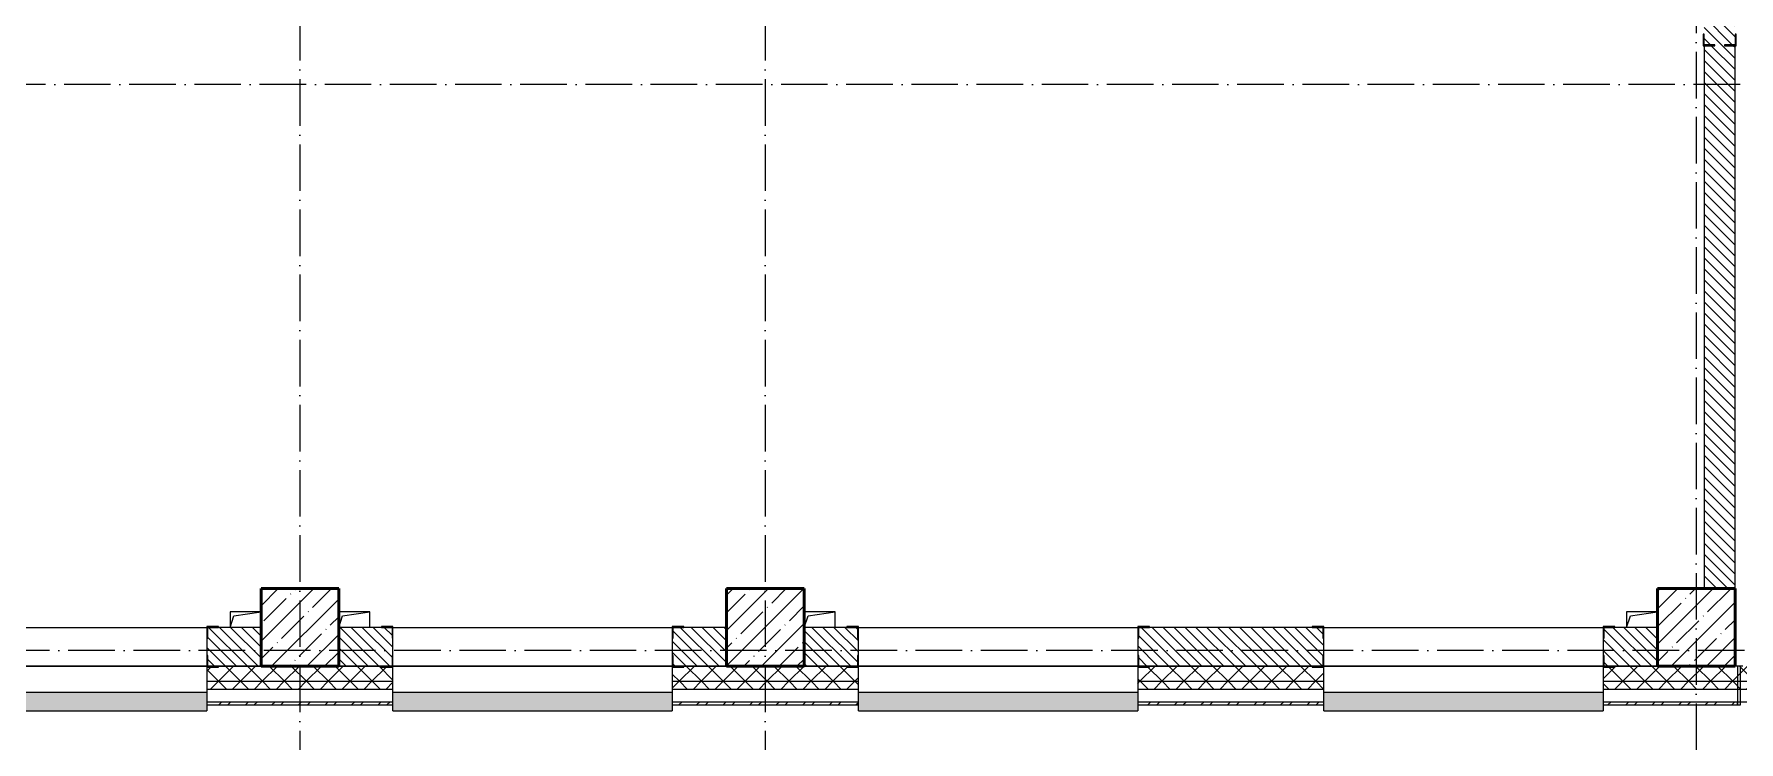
# Model space of a CAD drawing. Header units: millimetres. Extents: x 2294 to 908349, y -83289 to 219220.
# Drawn here: x 199821 to 210809, y 60718 to 65281 of the extents above; entities that cross this region are included whole.
import ezdxf

# ---------------------------------------------------------------- set-up
doc = ezdxf.new("R2010")
doc.units = ezdxf.units.MM
doc.linetypes.add('50_200_ШТРИХ_1Т_ш5_п1_п1_', pattern=[700, 500, -100, 0, -100])
for name, color, linetype, lineweight in [('A-GENM-____-MCUT', 7, 'Continuous', 25), ('A-GENM-____-OTLN', 7, 'Continuous', 9), ('A-GENM-____-OTLN-1', 7, 'Continuous', 25), ('A-GLAZ-____-OTLN', 7, 'Continuous', 9), ('A-WALL-____-MCUT', 7, 'Continuous', 13), ('A-WALL-____-MCUT-1', 7, 'Continuous', 9), ('A-WALL-____-OTLN', 7, 'Continuous', 9), ('A-WALL-____-PATT-1', 7, 'Continuous', 9), ('A-WALL-FNSH-MCUT-1', 7, 'Continuous', 9), ('S-COLS-____-MCUT', 7, 'Continuous', 50), ('S-COLS-____-OTLN', 7, 'Continuous', 9), ('S-GRID-____-OTLN-1', 7, '50_200_ШТРИХ_1Т_ш5_п1_п1_', 9)]:
    doc.layers.add(name, color=color, linetype=linetype, lineweight=lineweight)
doc.layers.add('A-GLAZ-____-OTLN-1', color=7, linetype='Continuous', lineweight=9, true_color=0xc0c0c0)
pattern_1 = [(135, (165583.507, 6025.276), (-35.35534, -35.35534), [])]
pattern_2 = [(45, (165583.51, 6025.28), (-70.71068, 70.71068), []), (135, (165583.51, 6025.28), (-70.71068, -70.71068), [])]

# ---------------------------------------------------------------- blocks, each defined once
blk = doc.blocks.new('3osi')
at = {"layer": 'S-GRID-____-OTLN-1', "color": 251, "ltscale": 0.6, "true_color": 0x636466}
for p, q in [((201533.5, 96918.1), (201533.5, 58916.9)), ((204533.5, 96918.1), (204533.5, 58916.9)), ((210533.5, 96674.5), (210533.5, 59055.6)), ((241063.5, 64956.3), (160914.7, 64956.3)), ((269657.9, 61306.3), (160914.7, 61306.3))]:
    blk.add_line(p, q, dxfattribs=at)
blk = doc.blocks.new('BSC_Колонна _Прямоугольная - 500х500-V14-АР1_План отверстий 3 этажа в осях 1-64_Ю-ЯЯ')
at = {"layer": 'S-COLS-____-OTLN'}
h = blk.add_hatch(dxfattribs=at)
h.set_pattern_fill('FP_21', color=256, style=0, pattern_type=2)
h.set_pattern_definition([(45, (-35950, -55431.04), (-114.04925, 114.04925), []), (45, (-35835.95, -55431.04), (-114.04925, 114.04925), [201.613, -40.323, 3.353, -36.97])])
h.paths.add_polyline_path([(-250, -250), (250, -250), (250, 250), (-250, 250), (-250, 178)], flags=0)
at = {"layer": 'S-COLS-____-MCUT'}
for p, q in [((250, 250), (-250, 250)), ((-250, 250), (-250, -250)), ((250, -250), (250, 250)), ((-250, -250), (250, -250))]:
    blk.add_line(p, q, dxfattribs=at)
blk = doc.blocks.new('BSC_Колонна _Прямоугольная - 500х500-V16-АР1_План отверстий 3 этажа в осях 1-64_Ю-ЯЯ')
at = {"layer": 'S-COLS-____-OTLN'}
h = blk.add_hatch(dxfattribs=at)
h.set_pattern_fill('FP_23', color=256, style=0, pattern_type=2)
h.set_pattern_definition([(45, (-44950, -55431.04), (-114.04925, 114.04925), []), (45, (-44835.95, -55431.04), (-114.04925, 114.04925), [201.613, -40.323, 3.353, -36.97])])
h.paths.add_polyline_path([(-250, -250), (250, -250), (250, 250), (-250, 250), (-250, 178)], flags=0)
at = {"layer": 'S-COLS-____-MCUT'}
for p, q in [((250, 250), (-250, 250)), ((-250, 250), (-250, -250)), ((250, -250), (250, 250)), ((-250, -250), (250, -250))]:
    blk.add_line(p, q, dxfattribs=at)
blk = doc.blocks.new('BSC_Колонна _Прямоугольная - 500х500-V44-АР1_План отверстий 3 этажа в осях 1-64_Ю-ЯЯ')
at = {"layer": 'S-COLS-____-OTLN'}
h = blk.add_hatch(dxfattribs=at)
h.set_pattern_fill('FP_52', color=256, style=0, pattern_type=2)
h.set_pattern_definition([(45, (-38950, -55431.04), (-114.04925, 114.04925), []), (45, (-38835.95, -55431.04), (-114.04925, 114.04925), [201.613, -40.323, 3.353, -36.97])])
h.paths.add_polyline_path([(-250, -250), (250, -250), (250, 250), (-250, 250)], flags=0)
at = {"layer": 'S-COLS-____-MCUT'}
for p, q in [((250, 250), (-250, 250)), ((-250, 250), (-250, -250)), ((250, -250), (250, 250)), ((-250, -250), (250, -250))]:
    blk.add_line(p, q, dxfattribs=at)
blk = doc.blocks.new('Фахверк_СКБ_Уголок - 250_2700-27497298-АР1_План отверстий 3 этажа в осях 1-64_Ю-ЯЯ')
at = {"layer": 'A-GENM-____-MCUT'}
for p, q in [((200, 181), (125, 181)), ((125, 181), (125, 106)), ((131, 106), (131, 175)), ((131, 175), (200, 175)), ((200, 175), (200, 181)), ((125, 106), (131, 106)), ((131, -6), (125, -6)), ((125, -6), (125, -81)), ((125, -81), (200, -81)), ((131, -75), (131, -6)), ((200, -75), (131, -75)), ((200, -81), (200, -75))]:
    blk.add_line(p, q, dxfattribs=at)
blk = doc.blocks.new('Фахверк_СКБ_Уголок - 200_3550-28267367-АР1_План отверстий 3 этажа в осях 1-64_Ю-ЯЯ')
at = {"layer": 'A-GENM-____-MCUT'}
for p, q in [((200, 156), (125, 156)), ((125, 156), (125, 81)), ((131, 81), (131, 150)), ((131, 150), (200, 150)), ((200, 150), (200, 156)), ((125, 81), (131, 81)), ((131, 19), (125, 19)), ((125, 19), (125, -56)), ((131, -50), (131, 19)), ((125, -56), (200, -56)), ((200, -50), (131, -50)), ((200, -56), (200, -50))]:
    blk.add_line(p, q, dxfattribs=at)
blk = doc.blocks.new('AR_Отверстие прямоугольное _в плите_ - AR_Отверстие прямоугольное _в плите_-V178-АР1_План отверстий 3 этажа в осях 1-64_Ю-ЯЯ')
at = {"layer": 'A-GENM-____-OTLN'}
for p, q in [((100, 50), (-100, 50)), ((-100, -50), (-75, 25)), ((-75, 25), (100, 50)), ((100, -50), (100, 50))]:
    blk.add_line(p, q, dxfattribs=at)
blk = doc.blocks.new('AR_Отверстие прямоугольное _в плите_ - AR_Отверстие прямоугольное _в плите_-V185-АР1_План отверстий 3 этажа в осях 1-64_Ю-ЯЯ')
at = {"layer": 'A-GENM-____-OTLN'}
for p, q in [((100, 50), (-100, 50)), ((-100, 50), (-100, -50)), ((-100, -50), (-75, 25)), ((-75, 25), (100, 50))]:
    blk.add_line(p, q, dxfattribs=at)
blk = doc.blocks.new('Отлив_СКБ - Отлив витража_120_НВФ-31885687-АР1_План отверстий 3 этажа в осях 1-64_Ю-ЯЯ')
at = {"layer": 'A-GLAZ-____-OTLN-1'}
for points in [[(0, -2), (1800, -2), (1800, 0), (0, 0)], [(945, -120), (1800, -120), (1800, -2), (0, -2), (0, -120), (878, -120)]]:
    blk.add_hatch(color=256, dxfattribs=at).paths.add_polyline_path(points, flags=0)
at = {"layer": 'A-GLAZ-____-OTLN'}
for p, q in [((0, 0), (1800, 0)), ((1800, -2), (0, -2)), ((0, -120), (0, -83)), ((1800, -83), (1800, -120)), ((0, -120), (1800, -120))]:
    blk.add_line(p, q, dxfattribs=at)
blk = doc.blocks.new('Стены 3 - Стены 4-31194751-АР1_План отверстий 3 этажа в осях 1-64_Ю-ЯЯ')
at = {"layer": 'A-WALL-____-MCUT'}
for p, q in [((-1799, 41030), (-1799, 41010)), ((-1549, 41030), (-1799, 41030)), ((-1799, 41010), (-1549, 41010)), ((-1549, 41010), (-1549, 41030))]:
    blk.add_line(p, q, dxfattribs=at)
blk = doc.blocks.new('3floor')
at = {"layer": 'A-WALL-____-PATT-1'}
h = blk.add_hatch(dxfattribs=at)
h.set_pattern_fill('FP_9', color=256, style=0, pattern_type=2)
h.set_pattern_definition(pattern_1)
h.paths.add_polyline_path([(210584, 61706), (210784, 61706), (210784, 65206), (210715, 65206), (210715, 65212), (210784, 65212), (210784, 68706), (210584, 68706), (210584, 65212), (210653, 65212), (210653, 65206), (210584, 65206), (210584, 63249)], flags=0)
h = blk.add_hatch(dxfattribs=at)
h.set_pattern_fill('FP_9', color=256, style=0, pattern_type=2)
h.set_pattern_definition(pattern_1)
h.paths.add_polyline_path([(199128, 61206), (199128, 61275), (199134, 61275), (199134, 61387), (199128, 61387), (199128, 61456), (197940, 61456), (197940, 61387), (197934, 61387), (197934, 61275), (197940, 61275), (197940, 61206), (199059, 61206)], flags=0)
h.paths.add_polyline_path([(200940, 61206), (201284, 61206), (201284, 61456), (200940, 61456), (200940, 61387), (200934, 61387), (200934, 61275), (200940, 61275)], flags=0)
h.paths.add_polyline_path([(196059, 61206), (196128, 61206), (196128, 61275), (196134, 61275), (196134, 61387), (196128, 61387), (196128, 61456), (195784, 61456), (195784, 61206)], flags=0)
h = blk.add_hatch(dxfattribs=at)
h.set_pattern_fill('FP_9', color=256, style=0, pattern_type=2)
h.set_pattern_definition(pattern_1)
h.paths.add_polyline_path([(204284, 61206), (204284, 61456), (203940, 61456), (203940, 61387), (203934, 61387), (203934, 61275), (203940, 61275), (203940, 61206), (204009, 61206)], flags=0)
h.paths.add_polyline_path([(201802, 61206), (202128, 61206), (202128, 61275), (202134, 61275), (202134, 61387), (202128, 61387), (202128, 61456), (201784, 61456), (201784, 61206)], flags=0)
h = blk.add_hatch(dxfattribs=at)
h.set_pattern_fill('FP_9', color=256, style=0, pattern_type=2)
h.set_pattern_definition(pattern_1)
h.paths.add_polyline_path([(210009, 61206), (210284, 61206), (210284, 61456), (209940, 61456), (209940, 61387), (209934, 61387), (209934, 61275), (209940, 61275), (209940, 61206)], flags=0)
h.paths.add_polyline_path([(208059, 61206), (208128, 61206), (208128, 61275), (208134, 61275), (208134, 61387), (208128, 61387), (208128, 61456), (206940, 61456), (206940, 61387), (206934, 61387), (206934, 61275), (206940, 61275), (206940, 61206), (207989, 61206)], flags=0)
h.paths.add_polyline_path([(204784, 61206), (205128, 61206), (205128, 61275), (205134, 61275), (205134, 61387), (205128, 61387), (205128, 61456), (204784, 61456)], flags=0)
h = blk.add_hatch(dxfattribs=at)
h.set_pattern_fill('FP_4', color=256, style=0, pattern_type=2)
h.set_pattern_definition(pattern_2)
h.paths.add_polyline_path([(239803, 61106), (239884, 61106), (239884, 61206), (233534, 61206), (233534, 61106), (236268, 61106)], flags=0)
h.paths.add_polyline_path([(229198, 61106), (229584, 61106), (229584, 61200), (229509, 61200), (229509, 61206), (228559, 61206), (228559, 61200), (228484, 61200), (228484, 61106), (228834, 61106)], flags=0)
h.paths.add_polyline_path([(230966, 61106), (232534, 61106), (232534, 61206), (230659, 61206), (230659, 61200), (230584, 61200), (230584, 61106)], flags=0)
h.paths.add_polyline_path([(225559, 61106), (226684, 61106), (226684, 61200), (226609, 61200), (226609, 61206), (225559, 61206), (225559, 61200), (225484, 61200), (225484, 61106), (225490, 61106)], flags=0)
h.paths.add_polyline_path([(223684, 61106), (223684, 61200), (223609, 61200), (223609, 61206), (222559, 61206), (222559, 61200), (222484, 61200), (222484, 61106), (223012, 61106)], flags=0)
h.paths.add_polyline_path([(219559, 61106), (220684, 61106), (220684, 61200), (220609, 61200), (220609, 61206), (219559, 61206), (219559, 61200), (219484, 61200), (219484, 61106)], flags=0)
h.paths.add_polyline_path([(217609, 61106), (217684, 61106), (217684, 61200), (217609, 61200), (217609, 61206), (216559, 61206), (216559, 61200), (216484, 61200), (216484, 61106), (216826, 61106)], flags=0)
h.paths.add_polyline_path([(213834, 61106), (214684, 61106), (214684, 61200), (214609, 61200), (214609, 61206), (213559, 61206), (213559, 61200), (213484, 61200), (213484, 61106), (213559, 61106)], flags=0)
h.paths.add_polyline_path([(211524, 61106), (211684, 61106), (211684, 61200), (211609, 61200), (211609, 61206), (210009, 61206), (210009, 61200), (209934, 61200), (209934, 61106), (210640, 61106)], flags=0)
h.paths.add_polyline_path([(207989, 61106), (208134, 61106), (208134, 61200), (208059, 61200), (208059, 61206), (207009, 61206), (207009, 61200), (206934, 61200), (206934, 61106)], flags=0)
h.paths.add_polyline_path([(205134, 61106), (205134, 61200), (205059, 61200), (205059, 61206), (204009, 61206), (204009, 61200), (203934, 61200), (203934, 61106), (204454, 61106)], flags=0)
h.paths.add_polyline_path([(201802, 61106), (202134, 61106), (202134, 61200), (202059, 61200), (202059, 61206), (201009, 61206), (201009, 61200), (200934, 61200), (200934, 61106), (201361, 61106)], flags=0)
h.paths.add_polyline_path([(198009, 61106), (199134, 61106), (199134, 61200), (199059, 61200), (199059, 61206), (198009, 61206), (198009, 61200), (197934, 61200), (197934, 61106), (197940, 61106)], flags=0)
h.paths.add_polyline_path([(194934, 61106), (196134, 61106), (196134, 61200), (196059, 61200), (196059, 61206), (195009, 61206), (195009, 61200), (194934, 61200)], flags=0)
h.paths.add_polyline_path([(193134, 61106), (193134, 61200), (193059, 61200), (193059, 61206), (192009, 61206), (192009, 61200), (191934, 61200), (191934, 61106), (192965, 61106)], flags=0)
h.paths.add_polyline_path([(189009, 61106), (190134, 61106), (190134, 61200), (190059, 61200), (190059, 61206), (189009, 61206), (189009, 61200), (188934, 61200), (188934, 61106), (188940, 61106)], flags=0)
h.paths.add_polyline_path([(187134, 61106), (187134, 61200), (187059, 61200), (187059, 61206), (186009, 61206), (186009, 61200), (185934, 61200), (185934, 61106), (187059, 61106)], flags=0)
h.paths.add_polyline_path([(183784, 61106), (184134, 61106), (184134, 61200), (184059, 61200), (184059, 61206), (183009, 61206), (183009, 61200), (182934, 61200), (182934, 61106), (183284, 61106)], flags=0)
h.paths.add_polyline_path([(181934, 61106), (181934, 61200), (181859, 61200), (181859, 61206), (172134, 61206), (172134, 61106), (181477, 61106)], flags=0)
h.paths.add_polyline_path([(171134, 61106), (171134, 61206), (163134, 61206), (163134, 61106), (169104, 61106)], flags=0)
h = blk.add_hatch(dxfattribs=at)
h.set_pattern_fill('FP_4', color=256, style=0, pattern_type=2)
h.set_pattern_definition(pattern_2)
h.paths.add_polyline_path([(239884, 61056), (239884, 61106), (233534, 61106), (233534, 61056), (239803, 61056)], flags=0)
h.paths.add_polyline_path([(232534, 61056), (232534, 61106), (230584, 61106), (230584, 61056), (230966, 61056)], flags=0)
h.paths.add_polyline_path([(226684, 61056), (226684, 61106), (225484, 61106), (225484, 61056), (225663, 61056)], flags=0)
h.paths.add_polyline_path([(229198, 61056), (229584, 61056), (229584, 61106), (228484, 61106), (228484, 61056)], flags=0)
h.paths.add_polyline_path([(223012, 61056), (223684, 61056), (223684, 61106), (222484, 61106), (222484, 61056)], flags=0)
h.paths.add_polyline_path([(220684, 61056), (220684, 61106), (219484, 61106), (219484, 61056), (220361, 61056)], flags=0)
h.paths.add_polyline_path([(217684, 61056), (217684, 61106), (216484, 61106), (216484, 61056), (216826, 61056)], flags=0)
h.paths.add_polyline_path([(214684, 61056), (214684, 61106), (213484, 61106), (213484, 61056), (214175, 61056)], flags=0)
h.paths.add_polyline_path([(211684, 61056), (211684, 61106), (209934, 61106), (209934, 61056), (211524, 61056)], flags=0)
h.paths.add_polyline_path([(208134, 61056), (208134, 61106), (206934, 61106), (206934, 61056), (207989, 61056)], flags=0)
h.paths.add_polyline_path([(205134, 61056), (205134, 61106), (203934, 61106), (203934, 61056), (204454, 61056)], flags=0)
h.paths.add_polyline_path([(202134, 61056), (202134, 61106), (200934, 61106), (200934, 61056), (201802, 61056)], flags=0)
h.paths.add_polyline_path([(197934, 61056), (199134, 61056), (199134, 61106), (197934, 61106)], flags=0)
h.paths.add_polyline_path([(195616, 61056), (196134, 61056), (196134, 61106), (194934, 61106), (194934, 61056)], flags=0)
h.paths.add_polyline_path([(192965, 61056), (193134, 61056), (193134, 61106), (191934, 61106), (191934, 61056), (192081, 61056)], flags=0)
h.paths.add_polyline_path([(190134, 61056), (190134, 61106), (188934, 61106), (188934, 61056), (189430, 61056)], flags=0)
h.paths.add_polyline_path([(186779, 61056), (187134, 61056), (187134, 61106), (185934, 61106), (185934, 61056)], flags=0)
h.paths.add_polyline_path([(184128, 61056), (184134, 61056), (184134, 61106), (182934, 61106), (182934, 61056), (183244, 61056)], flags=0)
h.paths.add_polyline_path([(181477, 61056), (181934, 61056), (181934, 61106), (172134, 61106), (172134, 61056), (179709, 61056)], flags=0)
h.paths.add_polyline_path([(171134, 61056), (171134, 61106), (163034, 61106), (163034, 61056), (169104, 61056)], flags=0)
h = blk.add_hatch(dxfattribs=at)
h.set_pattern_fill('FP_6', color=256, style=0, pattern_type=2)
h.set_pattern_definition([(45, (165583.51, 6025.28), (-85.53659, 85.53659), []), (45, (165640.53, 6025.28), (-85.53659, 85.53659), [])])
h.paths.add_polyline_path([(210640, 60956), (210799, 60956), (210799, 60976), (209934, 60976), (209934, 60956)], flags=0)
h.paths.add_polyline_path([(208134, 60956), (208134, 60976), (206934, 60976), (206934, 60956), (207989, 60956)], flags=0)
h.paths.add_polyline_path([(205134, 60956), (205134, 60976), (203934, 60976), (203934, 60956), (204454, 60956)], flags=0)
h.paths.add_polyline_path([(202134, 60956), (202134, 60976), (200934, 60976), (200934, 60956), (201802, 60956)], flags=0)
h.paths.add_polyline_path([(199134, 60956), (199134, 60976), (197934, 60976), (197934, 60956), (198268, 60956)], flags=0)
h.paths.add_polyline_path([(195616, 60956), (196134, 60956), (196134, 60976), (194934, 60976), (194934, 60956)], flags=0)
h.paths.add_polyline_path([(192965, 60956), (193134, 60956), (193134, 60976), (191934, 60976), (191934, 60956), (192081, 60956)], flags=0)
h.paths.add_polyline_path([(188934, 60956), (190134, 60956), (190134, 60976), (188934, 60976)], flags=0)
h.paths.add_polyline_path([(185934, 60956), (187134, 60956), (187134, 60976), (185934, 60976)], flags=0)
h.paths.add_polyline_path([(182934, 60956), (184134, 60956), (184134, 60976), (182934, 60976)], flags=0)
h.paths.add_polyline_path([(181934, 60956), (181934, 60976), (172134, 60976), (172134, 60956), (181477, 60956)], flags=0)
h.paths.add_polyline_path([(171134, 60956), (171134, 60976), (162904, 60976), (162904, 60956), (169104, 60956)], flags=0)
at = {"layer": 'A-WALL-____-MCUT'}
for p, q in [((210584, 65206), (210584, 61706)), ((210784, 61706), (210784, 65206)), ((201284, 61456), (201009, 61456)), ((202059, 61456), (201784, 61456)), ((204284, 61456), (204009, 61456)), ((205059, 61456), (204784, 61456)), ((208059, 61456), (207009, 61456)), ((210284, 61456), (210009, 61456)), ((200934, 61387), (200934, 61275)), ((202134, 61275), (202134, 61387)), ((203934, 61387), (203934, 61275)), ((205134, 61275), (205134, 61387)), ((206934, 61387), (206934, 61275)), ((208134, 61275), (208134, 61387)), ((209934, 61387), (209934, 61275)), ((210834, 61206), (210784, 61206)), ((200934, 61200), (200934, 60976)), ((202134, 60976), (202134, 61200)), ((203934, 61200), (203934, 60976)), ((205134, 60976), (205134, 61200)), ((206934, 61200), (206934, 60976)), ((208134, 60976), (208134, 61200)), ((209934, 61200), (209934, 60976)), ((200934, 60976), (202134, 60976)), ((203934, 60976), (205134, 60976)), ((206934, 60976), (208134, 60976)), ((209934, 60976), (211684, 60976))]:
    blk.add_line(p, q, dxfattribs=at)
at = {"layer": 'A-WALL-____-MCUT-1'}
for p, q in [((201284, 61206), (201009, 61206)), ((201009, 61206), (201284, 61206)), ((202059, 61206), (201784, 61206)), ((201784, 61206), (202059, 61206)), ((204284, 61206), (204009, 61206)), ((204009, 61206), (204284, 61206)), ((205059, 61206), (204784, 61206)), ((204784, 61206), (205059, 61206)), ((208059, 61206), (207009, 61206)), ((207009, 61206), (208059, 61206)), ((210284, 61206), (210009, 61206)), ((210009, 61206), (210284, 61206)), ((202134, 61106), (200934, 61106)), ((205134, 61106), (203934, 61106)), ((208134, 61106), (206934, 61106)), ((211684, 61106), (209934, 61106)), ((202134, 61056), (200934, 61056)), ((205134, 61056), (203934, 61056)), ((208134, 61056), (206934, 61056)), ((211684, 61056), (209934, 61056))]:
    blk.add_line(p, q, dxfattribs=at)
at = {"layer": 'A-WALL-____-OTLN'}
for p, q in [((199134, 61456), (200934, 61456)), ((202134, 61456), (203934, 61456)), ((205134, 61456), (206934, 61456)), ((208134, 61456), (209934, 61456)), ((199134, 61206), (200934, 61206)), ((200934, 61206), (199134, 61206)), ((202134, 61206), (203934, 61206)), ((203934, 61206), (202134, 61206)), ((205134, 61206), (206934, 61206)), ((206934, 61206), (205134, 61206)), ((208134, 61206), (209934, 61206)), ((209934, 61206), (208134, 61206))]:
    blk.add_line(p, q, dxfattribs=at)
at = {"layer": 'A-WALL-FNSH-MCUT-1'}
for p, q in [((200934, 60976), (200934, 60976)), ((200934, 60976), (200934, 60956)), ((200934, 60956), (202134, 60956)), ((202134, 60956), (202134, 60976)), ((203934, 60976), (203934, 60956)), ((203934, 60956), (205134, 60956)), ((205134, 60956), (205134, 60976)), ((206934, 60976), (206934, 60976)), ((206934, 60976), (206934, 60956)), ((206934, 60956), (208134, 60956)), ((208134, 60956), (208134, 60976)), ((209934, 60976), (209934, 60976)), ((209934, 60976), (209934, 60956)), ((209934, 60956), (210799, 60956)), ((210799, 60956), (210799, 60976))]:
    blk.add_line(p, q, dxfattribs=at)
at = {"layer": 'A-GENM-____-OTLN'}
for name, p in [('AR_Отверстие прямоугольное _в плите_ - AR_Отверстие прямоугольное _в плите_-V185-АР1_План отверстий 3 этажа в осях 1-64_Ю-ЯЯ', (201184, 61506)), ('AR_Отверстие прямоугольное _в плите_ - AR_Отверстие прямоугольное _в плите_-V178-АР1_План отверстий 3 этажа в осях 1-64_Ю-ЯЯ', (201884, 61506)), ('AR_Отверстие прямоугольное _в плите_ - AR_Отверстие прямоугольное _в плите_-V178-АР1_План отверстий 3 этажа в осях 1-64_Ю-ЯЯ', (204884, 61506)), ('AR_Отверстие прямоугольное _в плите_ - AR_Отверстие прямоугольное _в плите_-V185-АР1_План отверстий 3 этажа в осях 1-64_Ю-ЯЯ', (210184, 61506))]:
    blk.add_blockref(name, p, dxfattribs=at)
at = {"layer": 'A-GENM-____-OTLN-1'}
for name, p, rotation in [('Фахверк_СКБ_Уголок - 200_3550-28267367-АР1_План отверстий 3 этажа в осях 1-64_Ю-ЯЯ', (210734, 65081), 89.99999999999993), ('Фахверк_СКБ_Уголок - 250_2700-27497298-АР1_План отверстий 3 этажа в осях 1-64_Ю-ЯЯ', (202259, 61381), 180), ('Фахверк_СКБ_Уголок - 250_2700-27497298-АР1_План отверстий 3 этажа в осях 1-64_Ю-ЯЯ', (205259, 61381), 180), ('Фахверк_СКБ_Уголок - 250_2700-27497298-АР1_План отверстий 3 этажа в осях 1-64_Ю-ЯЯ', (208259, 61381), 180)]:
    blk.add_blockref(name, p, dxfattribs=dict(at, rotation=rotation))
for p in [(200809, 61281), (203809, 61281), (206809, 61281), (209809, 61281)]:
    blk.add_blockref('Фахверк_СКБ_Уголок - 250_2700-27497298-АР1_План отверстий 3 этажа в осях 1-64_Ю-ЯЯ', p, dxfattribs=at)
at = {"layer": 'A-GLAZ-____-OTLN'}
for p in [(199134, 61039), (202134, 61039), (205134, 61039), (208134, 61039)]:
    blk.add_blockref('Отлив_СКБ - Отлив витража_120_НВФ-31885687-АР1_План отверстий 3 этажа в осях 1-64_Ю-ЯЯ', p, dxfattribs=at)
at = {"layer": 'A-WALL-____-OTLN', "rotation": 89.9999999999999}
blk.add_blockref('Стены 3 - Стены 4-31194751-АР1_План отверстий 3 этажа в осях 1-64_Ю-ЯЯ', (251829, 62755), dxfattribs=at)
at = {"layer": 'S-COLS-____-OTLN'}
for name, p in [('BSC_Колонна _Прямоугольная - 500х500-V14-АР1_План отверстий 3 этажа в осях 1-64_Ю-ЯЯ', (201534, 61456)), ('BSC_Колонна _Прямоугольная - 500х500-V44-АР1_План отверстий 3 этажа в осях 1-64_Ю-ЯЯ', (204534, 61456)), ('BSC_Колонна _Прямоугольная - 500х500-V16-АР1_План отверстий 3 этажа в осях 1-64_Ю-ЯЯ', (210534, 61456))]:
    blk.add_blockref(name, p, dxfattribs=at)

msp = doc.modelspace()

# ---------------------------------------------------------------- block references
for name in ['3osi', '3floor']:
    msp.add_blockref(name, (0, 0))

doc.saveas('drawing.dxf')
